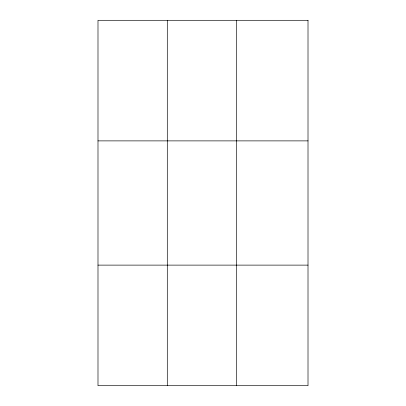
<?xml version="1.0" encoding="UTF-8"?>
<svg xmlns="http://www.w3.org/2000/svg" width="406" height="406" viewBox="0 0 406 406"><rect width="100%" height="100%" fill="white"/><g stroke="black" fill="none" stroke-linecap="round" stroke-linejoin="round"><path stroke-width="0.61" d="M167.297 385.7L167.297 20.3M236.602 385.7L236.602 20.3M97.993 140.882L308.007 140.882M97.993 265.118L308.007 265.118M308.007 20.3L308.007 385.7L97.993 385.7L97.993 20.3L308.007 20.3"/></g></svg>
